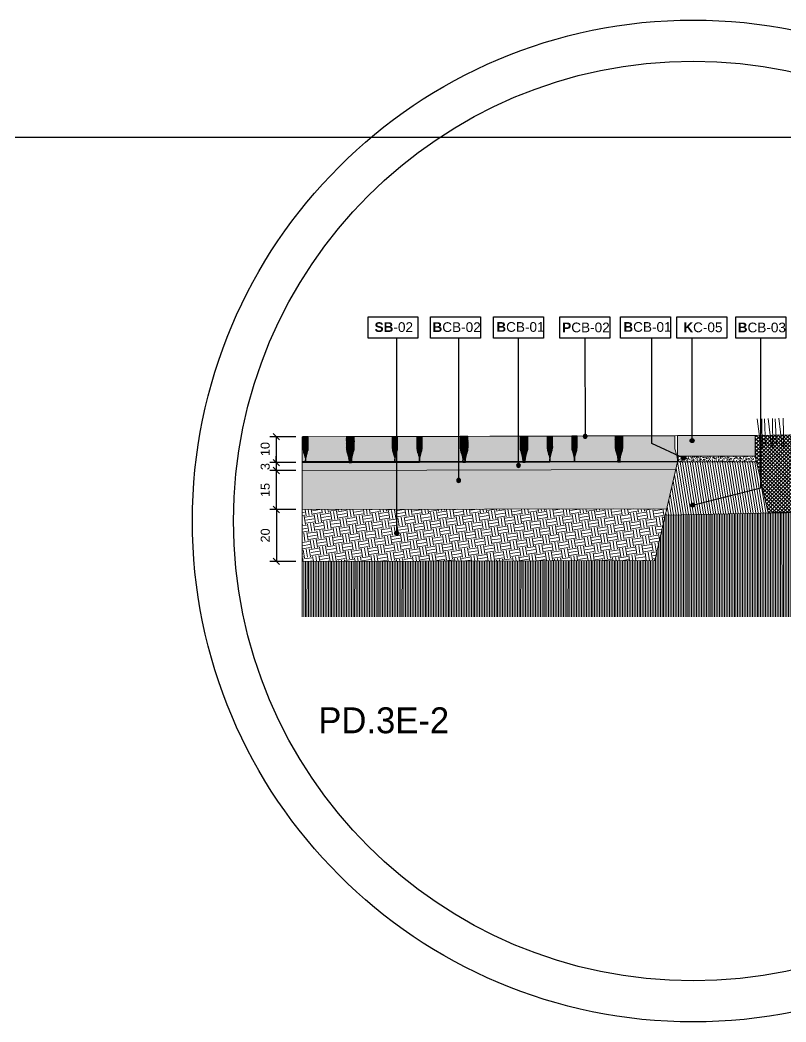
# Model space of a CAD drawing. Header units: metres. Extents: x -325 to 301, y -147 to 149.
# Drawn here: x 46.774 to 49.734, y 80.041 to 83.909 of the extents above; entities that cross this region are included whole.
import ezdxf

# ---------------------------------------------------------------- set-up
doc = ezdxf.new("R2010")
doc.units = ezdxf.units.M
doc.linetypes.add('ACAD_ISO03W100', pattern=[30, 12, -18])
doc.layers.get('Defpoints').update_dxf_attribs({"lineweight": 13})
doc.layers.add('-aux', color=50, linetype='Continuous', plot=False)
doc.layers.add('-AUX-TWQ', color=1, linetype='Continuous', plot=False)
for name, color, linetype, true_color in [('0-TX-1_25', 7, 'Continuous', 0x3f4f7f), ('3-TR-paviment fort', 7, 'Continuous', 0xd1d1d1), ('EIT_3 TR sorra', 7, 'Continuous', 0xd8ceb0)]:
    doc.layers.add(name, color=color, linetype=linetype, true_color=true_color)
for name, color, linetype in [('02-L-Geotextile', 32, 'Continuous'), ('A-KEYPLAN_HATCH', 7, 'Continuous'), ('A_TEXT_2', 7, 'Continuous'), ('EIT_3 TR terra vegetal', 45, 'Continuous')]:
    doc.layers.add(name, color=color, linetype=linetype)
for name, color, linetype, lineweight, true_color in [('03-TR-Paviment_04_Dry Meadow', 7, 'Continuous', 5, 0xd8dd88), ('03-TR-Paviment_05_Open Joint Precast Pavements', 7, 'Continuous', 5, 0xb3b3b3), ('3-TR tot_u', 7, 'Continuous', 5, 0x787878)]:
    doc.layers.add(name, color=color, linetype=linetype, lineweight=lineweight, true_color=true_color)
for name, color, linetype, lineweight in [('1-CM', 7, 'Continuous', 0), ('2-L-secció', 1, 'Continuous', 0), ('3-TR Formigó', 252, 'Continuous', 0), ('3-TR Seleccionat', 44, 'Continuous', 0), ('3-TR Tot-u', 37, 'Continuous', 0)]:
    doc.layers.add(name, color=color, linetype=linetype, lineweight=lineweight)
doc.styles.get("Standard").update_dxf_attribs({"font": 'arial.ttf'})
doc.styles.add('x-llegenda materials$0$ENGRAVERS', font='TT0586M.TTF')
doc.dimstyles.new('ISO-25', dxfattribs={"dimtxt": 0.1, "dimasz": 0.1, "dimexe": 0.1, "dimexo": 0.1, "dimgap": 0.1, "dimtad": 1, "dimdec": 0, "dimlfac": 100, "dimzin": 9, "dimtxsty": 'Standard', "dimblk": 'OBLIQUE', "dimcen": 0.1, "dimadec": 0, "dimazin": 0, "dimtfac": 1, "dimtdec": 0, "dimtmove": 0, "dimatfit": 3, "dimldrblk": 'OBLIQUE', "dimfxl": 1, "dimarcsym": 0})

# ---------------------------------------------------------------- blocks, each defined once
blk = doc.blocks.new('hatch keyplan 2')
at = {"layer": 'A-KEYPLAN_HATCH'}
blk.add_lwpolyline([(0, 0.00548), (0.01287, 0.00548), (0.01287, 0), (0, 0)], close=True, dxfattribs=at)
blk = doc.blocks.new('hatch keyplan')
at = {"layer": 'A-KEYPLAN_HATCH'}
blk.add_blockref('hatch keyplan 2', (1.43058, 0.85215), dxfattribs=at)
blk = doc.blocks.new('B-CB03')
at = {"layer": 'A-KEYPLAN_HATCH'}
blk.add_blockref('hatch keyplan', (-1.43058, -0.85215), dxfattribs=at)
at = {"layer": 'A_TEXT_2', "insert": (-0.0008, 0.00398), "char_height": 0.0025, "attachment_point": 1}
blk.add_mtext_dynamic_manual_height_columns('\\pi0.00128;{\\fArial|b1|i0|c0|p34;B}CB-03', width=0.0145619, gutter_width=0.015, heights=[0], dxfattribs=at)
blk = doc.blocks.new('_Oblique')
at = {"color": 0, "lineweight": -2}
blk.add_line((-0.5, -0.5), (0.5, 0.5), dxfattribs=at)
blk = doc.blocks.new('*D2754')
at = {"layer": '0-TX-1_25', "color": 0, "lineweight": -2, "transparency": 16777216}
for p, q in [((47.8396, 82.3004), (47.7396, 82.3004)), ((47.7646, 82.3004), (47.7646, 82.2004)), ((47.8397, 82.2004), (47.7396, 82.2004))]:
    blk.add_line(p, q, dxfattribs=at)
at = {"layer": 'Defpoints', "color": 0, "transparency": 16777216}
for p in [(47.8646, 82.3004), (47.7646, 82.2004), (47.8647, 82.2004)]:
    blk.add_point(p, dxfattribs=at)
at = {"layer": '0-TX-1_25', "color": 0, "lineweight": -2, "transparency": 16777216, "xscale": 0.025, "yscale": 0.025, "zscale": 0.025}
for p, rotation in [((47.7646, 82.3004), 90), ((47.7646, 82.2004), 270)]:
    blk.add_blockref('_Oblique', p, dxfattribs=dict(at, rotation=rotation))
at = {"layer": '0-TX-1_25', "color": 0, "transparency": 16777216, "insert": (47.7218, 82.2528), "char_height": 0.035, "attachment_point": 5, "rotation": 90}
blk.add_mtext('10', dxfattribs=at)
blk = doc.blocks.new('PCB03')
at = {"layer": 'A-KEYPLAN_HATCH'}
blk.add_blockref('hatch keyplan', (-1.42958, -0.85215), dxfattribs=at)
at = {"layer": 'A_TEXT_2', "insert": (0.0002, 0.00399), "char_height": 0.0025, "attachment_point": 1}
blk.add_mtext_dynamic_manual_height_columns('\\pi0.00139;{\\fArial|b1|i0|c0|p34;P}CB-02', width=0.0145619, gutter_width=0.015, heights=[0], dxfattribs=at)
blk = doc.blocks.new('B-CB01')
at = {"layer": 'A-KEYPLAN_HATCH'}
blk.add_blockref('hatch keyplan', (-1.43058, -0.85215), dxfattribs=at)
at = {"layer": 'A_TEXT_2', "insert": (-0.0008, 0.00411), "char_height": 0.0025, "attachment_point": 1}
blk.add_mtext_dynamic_manual_height_columns('\\pi0.00152;{\\fArial|b1|i0|c0|p34;B}CB-01', width=0.0145619, gutter_width=0.015, heights=[0], dxfattribs=at)
blk = doc.blocks.new('SB-02')
at = {"layer": 'A-KEYPLAN_HATCH'}
blk.add_blockref('hatch keyplan', (-1.43058, -0.85215), dxfattribs=at)
at = {"layer": 'A_TEXT_2', "insert": (-0.0008, 0.00408), "char_height": 0.0025, "attachment_point": 1}
blk.add_mtext_dynamic_manual_height_columns('\\pi0.00249;{\\fArial|b1|i0|c0|p34;SB}-02', width=0.0145619, gutter_width=0.015, heights=[0], dxfattribs=at)
blk = doc.blocks.new('B-CB02')
at = {"layer": 'A-KEYPLAN_HATCH'}
blk.add_blockref('hatch keyplan', (-1.43058, -0.85215), dxfattribs=at)
at = {"layer": 'A_TEXT_2', "insert": (-0.0008, 0.00409), "char_height": 0.0025, "attachment_point": 1}
blk.add_mtext_dynamic_manual_height_columns('\\pi0.00129;{\\fArial|b1|i0|c0|p34;B}CB-02', width=0.0145619, gutter_width=0.015, heights=[0], dxfattribs=at)
blk = doc.blocks.new('*D2751')
at = {"layer": '0-TX-1_25', "color": 0, "lineweight": -2, "transparency": 16777216}
for p, q in [((47.7646, 82.2004), (47.7646, 82.2254)), ((47.8397, 82.2004), (47.7396, 82.2004)), ((47.7646, 82.2004), (47.7646, 82.1702)), ((47.8395, 82.1702), (47.7396, 82.1702)), ((47.7646, 82.1702), (47.7646, 82.1452))]:
    blk.add_line(p, q, dxfattribs=at)
at = {"layer": 'Defpoints', "color": 0, "transparency": 16777216}
for p in [(47.8647, 82.2004), (47.7646, 82.1702), (47.8645, 82.1702)]:
    blk.add_point(p, dxfattribs=at)
at = {"layer": '0-TX-1_25', "color": 0, "lineweight": -2, "transparency": 16777216, "xscale": 0.025, "yscale": 0.025, "zscale": 0.025}
for p, rotation in [((47.7646, 82.2004), 270), ((47.7646, 82.1702), 90)]:
    blk.add_blockref('_Oblique', p, dxfattribs=dict(at, rotation=rotation))
at = {"layer": '0-TX-1_25', "color": 0, "transparency": 16777216, "insert": (47.7218, 82.1853), "char_height": 0.035, "attachment_point": 5, "rotation": 90}
blk.add_mtext('3', dxfattribs=at)
blk = doc.blocks.new('*D2752')
at = {"layer": '0-TX-1_25', "color": 0, "lineweight": -2, "transparency": 16777216}
for p, q in [((47.8396, 82.1702), (47.7396, 82.1702)), ((47.7646, 82.1702), (47.7646, 82.0192)), ((47.8398, 82.0192), (47.7396, 82.0192))]:
    blk.add_line(p, q, dxfattribs=at)
at = {"layer": 'Defpoints', "color": 0, "transparency": 16777216}
for p in [(47.8646, 82.1702), (47.7646, 82.0192), (47.8648, 82.0192)]:
    blk.add_point(p, dxfattribs=at)
at = {"layer": '0-TX-1_25', "color": 0, "lineweight": -2, "transparency": 16777216, "xscale": 0.025, "yscale": 0.025, "zscale": 0.025}
for p, rotation in [((47.7646, 82.1702), 90), ((47.7646, 82.0192), 270)]:
    blk.add_blockref('_Oblique', p, dxfattribs=dict(at, rotation=rotation))
at = {"layer": '0-TX-1_25', "color": 0, "transparency": 16777216, "insert": (47.7218, 82.0947), "char_height": 0.035, "attachment_point": 5, "rotation": 90}
blk.add_mtext('15', dxfattribs=at)
blk = doc.blocks.new('*D2753')
at = {"layer": '0-TX-1_25', "color": 0, "lineweight": -2, "transparency": 16777216}
for p, q in [((47.84, 82.0192), (47.74, 82.0192)), ((47.765, 82.0192), (47.765, 81.8192)), ((47.8402, 81.8192), (47.74, 81.8192))]:
    blk.add_line(p, q, dxfattribs=at)
at = {"layer": 'Defpoints', "color": 0, "transparency": 16777216}
for p in [(47.865, 82.0192), (47.765, 81.8192), (47.8652, 81.8192)]:
    blk.add_point(p, dxfattribs=at)
at = {"layer": '0-TX-1_25', "color": 0, "lineweight": -2, "transparency": 16777216, "xscale": 0.025, "yscale": 0.025, "zscale": 0.025}
for p, rotation in [((47.765, 82.0192), 90), ((47.765, 81.8192), 270)]:
    blk.add_blockref('_Oblique', p, dxfattribs=dict(at, rotation=rotation))
at = {"layer": '0-TX-1_25', "color": 0, "transparency": 16777216, "insert": (47.7221, 81.9192), "char_height": 0.035, "attachment_point": 5, "rotation": 90}
blk.add_mtext('20', dxfattribs=at)
blk = doc.blocks.new('POINT')
at = {"layer": '0-TX-1_25'}
h = blk.add_hatch(dxfattribs=at)
h.set_pattern_fill('ANGLE', color=256)
h.set_pattern_definition([(0, (-83.747, -12.726), (0, 6.985), [5.08, -1.905]), (90, (-83.747, -12.726), (-6.985, 4e-16), [5.08, -1.905])])
edge = h.paths.add_edge_path()
edge.add_arc((0, 0), 0.0075, 0, 360)
h = blk.add_hatch(color=256, dxfattribs=at)
h.dxf.hatch_style = 1
edge = h.paths.add_edge_path()
edge.add_arc((0, 0), 0.0075, 0, 360)
blk.add_circle((0, 0), 0.0075, dxfattribs=at)
blk = doc.blocks.new('K04')
at = {"layer": 'A-KEYPLAN_HATCH'}
blk.add_blockref('hatch keyplan', (-1.42958, -0.85215), dxfattribs=at)
at = {"layer": 'A_TEXT_2', "insert": (0.0002, 0.00402), "char_height": 0.0025, "attachment_point": 1}
blk.add_mtext_dynamic_manual_height_columns('\\pi0.00244;{\\fArial|b1|i0|c0|p34;K}C-05', width=0.0145619, gutter_width=0.015, heights=[0], dxfattribs=at)

msp = doc.modelspace()

# ---------------------------------------------------------------- hatches: boundary and pattern name
at = {"layer": '03-TR-Paviment_05_Open Joint Precast Pavements'}
h = msp.add_hatch(color=256, dxfattribs=at)
h.dxf.hatch_style = 1
edge = h.paths.add_edge_path()
edge.add_line((47.8646, 82.3004), (47.8646, 82.2004))
edge.add_line((47.8646, 82.2004), (47.8779, 82.2004))
edge.add_line((47.8779, 82.2004), (47.8779, 82.2086))
edge.add_arc((47.8295, 82.2085), 0.0484, 0.1363, 16.1353)
edge.add_line((47.876, 82.222), (47.87, 82.2427))
edge.add_arc((47.9249, 82.2586), 0.0571, 180.1363, 196.1353, ccw=False)
edge.add_line((47.8677, 82.2584), (47.8676, 82.2996))
edge.add_line((47.8676, 82.2996), (47.8668, 82.2995))
edge.add_line((47.8668, 82.2995), (47.8668, 82.3004))
edge.add_line((47.8668, 82.3004), (47.8646, 82.3004))
h = msp.add_hatch(color=256, dxfattribs=at)
h.dxf.hatch_style = 1
edge = h.paths.add_edge_path()
edge.add_line((47.8779, 82.2004), (47.8779, 82.2086))
edge.add_arc((47.9263, 82.2087), 0.0484, 164.1373, 180.1363, ccw=False)
edge.add_line((47.8797, 82.222), (47.8856, 82.2427))
edge.add_arc((47.8307, 82.2583), 0.0571, 344.1373, 360.1363)
edge.add_line((47.8878, 82.2585), (47.8877, 82.2996))
edge.add_line((47.8877, 82.2996), (47.8885, 82.2996))
edge.add_line((47.8885, 82.2996), (47.8885, 82.3004))
edge.add_line((47.8885, 82.3004), (48.0343, 82.3008))
edge.add_line((48.0343, 82.3008), (48.0343, 82.3))
edge.add_line((48.0343, 82.3), (48.0351, 82.3))
edge.add_line((48.0351, 82.3), (48.0352, 82.2588))
edge.add_arc((48.0924, 82.259), 0.0571, 180.1363, 196.1353)
edge.add_line((48.0375, 82.2431), (48.0435, 82.2224))
edge.add_arc((47.997, 82.2089), 0.0484, 0.1363, 16.1353, ccw=False)
edge.add_line((48.0454, 82.209), (48.0454, 82.2008))
edge.add_line((48.0454, 82.2008), (47.8779, 82.2004))
h = msp.add_hatch(color=256, dxfattribs=at)
h.dxf.hatch_style = 1
edge = h.paths.add_edge_path()
edge.add_line((48.0554, 82.2008), (48.0554, 82.209))
edge.add_arc((48.1038, 82.2092), 0.0484, 164.1373, 180.1363, ccw=False)
edge.add_line((48.0572, 82.2224), (48.0631, 82.2431))
edge.add_arc((48.0081, 82.2588), 0.0571, 344.1372, 360.1363)
edge.add_line((48.0653, 82.2589), (48.0652, 82.3))
edge.add_line((48.0652, 82.3), (48.066, 82.3))
edge.add_line((48.066, 82.3), (48.066, 82.3009))
edge.add_line((48.066, 82.3009), (48.2118, 82.3012))
edge.add_line((48.2118, 82.3012), (48.2118, 82.3004))
edge.add_line((48.2118, 82.3004), (48.2126, 82.3004))
edge.add_line((48.2126, 82.3004), (48.2127, 82.2592))
edge.add_arc((48.2699, 82.2594), 0.0571, 180.1363, 196.1353)
edge.add_line((48.215, 82.2435), (48.221, 82.2228))
edge.add_arc((48.1745, 82.2093), 0.0484, 0.1363, 16.1353, ccw=False)
edge.add_line((48.2229, 82.2094), (48.2229, 82.2012))
edge.add_line((48.2229, 82.2012), (48.0554, 82.2008))
h = msp.add_hatch(color=256, dxfattribs=at)
h.dxf.hatch_style = 1
edge = h.paths.add_edge_path()
edge.add_line((48.2229, 82.2012), (48.2229, 82.2094))
edge.add_arc((48.2713, 82.2096), 0.0484, 164.1372, 180.1363, ccw=False)
edge.add_line((48.2247, 82.2228), (48.2306, 82.2435))
edge.add_arc((48.1756, 82.2592), 0.0571, 344.1373, 360.1363)
edge.add_line((48.2328, 82.2593), (48.2327, 82.3004))
edge.add_line((48.2327, 82.3004), (48.2335, 82.3004))
edge.add_line((48.2335, 82.3004), (48.2335, 82.3013))
edge.add_line((48.2335, 82.3013), (48.3068, 82.3014))
edge.add_line((48.3068, 82.3014), (48.3068, 82.3006))
edge.add_line((48.3068, 82.3006), (48.3076, 82.3006))
edge.add_line((48.3076, 82.3006), (48.3077, 82.2595))
edge.add_arc((48.3648, 82.2596), 0.0571, 180.1363, 196.1353)
edge.add_line((48.3099, 82.2437), (48.3159, 82.223))
edge.add_arc((48.2694, 82.2095), 0.0484, 0.1363, 16.1353, ccw=False)
edge.add_line((48.3178, 82.2097), (48.3179, 82.2015))
edge.add_line((48.3179, 82.2015), (48.2229, 82.2012))
h = msp.add_hatch(color=256, dxfattribs=at)
h.dxf.hatch_style = 1
edge = h.paths.add_edge_path()
edge.add_line((48.3179, 82.2015), (48.3178, 82.2097))
edge.add_arc((48.3662, 82.2098), 0.0484, 164.1373, 180.1363, ccw=False)
edge.add_line((48.3197, 82.223), (48.3256, 82.2438))
edge.add_arc((48.2706, 82.2594), 0.0571, 344.1373, 360.1363)
edge.add_line((48.3277, 82.2595), (48.3276, 82.3006))
edge.add_line((48.3276, 82.3006), (48.3284, 82.3007))
edge.add_line((48.3284, 82.3007), (48.3284, 82.3015))
edge.add_line((48.3284, 82.3015), (48.4743, 82.3018))
edge.add_line((48.4743, 82.3018), (48.4743, 82.301))
edge.add_line((48.4743, 82.301), (48.4751, 82.301))
edge.add_line((48.4751, 82.301), (48.4752, 82.2599))
edge.add_arc((48.5323, 82.26), 0.0571, 180.1363, 196.1353)
edge.add_line((48.4774, 82.2441), (48.4834, 82.2234))
edge.add_arc((48.4369, 82.2099), 0.0484, 0.1363, 16.1353, ccw=False)
edge.add_line((48.4853, 82.2101), (48.4853, 82.2019))
edge.add_line((48.4853, 82.2019), (48.3179, 82.2015))
h = msp.add_hatch(color=256, dxfattribs=at)
h.dxf.hatch_style = 1
edge = h.paths.add_edge_path()
edge.add_line((48.4953, 82.2019), (48.4953, 82.2101))
edge.add_arc((48.5437, 82.2102), 0.0484, 164.1372, 180.1363, ccw=False)
edge.add_line((48.4972, 82.2234), (48.5031, 82.2442))
edge.add_arc((48.4481, 82.2598), 0.0571, 344.1373, 360.1363)
edge.add_line((48.5052, 82.2599), (48.5051, 82.3011))
edge.add_line((48.5051, 82.3011), (48.5059, 82.3011))
edge.add_line((48.5059, 82.3011), (48.5059, 82.3019))
edge.add_line((48.5059, 82.3019), (48.7055, 82.3024))
edge.add_line((48.7055, 82.3024), (48.7055, 82.3016))
edge.add_line((48.7055, 82.3016), (48.7063, 82.3016))
edge.add_line((48.7063, 82.3016), (48.7064, 82.2604))
edge.add_arc((48.7635, 82.2606), 0.0571, 180.1363, 196.1353)
edge.add_line((48.7087, 82.2447), (48.7147, 82.224))
edge.add_arc((48.6681, 82.2105), 0.0484, 0.1363, 16.1353, ccw=False)
edge.add_line((48.7166, 82.2106), (48.7166, 82.2024))
edge.add_line((48.7166, 82.2024), (48.4953, 82.2019))
h = msp.add_hatch(color=256, dxfattribs=at)
h.dxf.hatch_style = 1
edge = h.paths.add_edge_path()
edge.add_line((48.7266, 82.2024), (48.7266, 82.2106))
edge.add_arc((48.775, 82.2108), 0.0484, 164.1372, 180.1363, ccw=False)
edge.add_line((48.7284, 82.224), (48.7343, 82.2447))
edge.add_arc((48.6793, 82.2604), 0.0571, 344.1373, 360.1363)
edge.add_line((48.7365, 82.2605), (48.7364, 82.3016))
edge.add_line((48.7364, 82.3016), (48.7372, 82.3016))
edge.add_line((48.7372, 82.3016), (48.7372, 82.3025))
edge.add_line((48.7372, 82.3025), (48.8105, 82.3026))
edge.add_line((48.8105, 82.3026), (48.8105, 82.3018))
edge.add_line((48.8105, 82.3018), (48.8113, 82.3018))
edge.add_line((48.8113, 82.3018), (48.8114, 82.2607))
edge.add_arc((48.8685, 82.2608), 0.0571, 180.1363, 196.1353)
edge.add_line((48.8136, 82.2449), (48.8196, 82.2242))
edge.add_arc((48.7731, 82.2108), 0.0484, 0.1363, 16.1353, ccw=False)
edge.add_line((48.8215, 82.2109), (48.8215, 82.2027))
edge.add_line((48.8215, 82.2027), (48.7266, 82.2024))
h = msp.add_hatch(color=256, dxfattribs=at)
h.dxf.hatch_style = 1
edge = h.paths.add_edge_path()
edge.add_line((48.8215, 82.2027), (48.8215, 82.2109))
edge.add_arc((48.8699, 82.211), 0.0484, 164.1372, 180.1363, ccw=False)
edge.add_line((48.8234, 82.2242), (48.8293, 82.245))
edge.add_arc((48.7743, 82.2606), 0.0571, 344.1373, 360.1363)
edge.add_line((48.8314, 82.2607), (48.8313, 82.3018))
edge.add_line((48.8313, 82.3018), (48.8321, 82.3018))
edge.add_line((48.8321, 82.3018), (48.8321, 82.3027))
edge.add_line((48.8321, 82.3027), (48.9054, 82.3029))
edge.add_line((48.9054, 82.3029), (48.9054, 82.302))
edge.add_line((48.9054, 82.302), (48.9062, 82.302))
edge.add_line((48.9062, 82.302), (48.9063, 82.2609))
edge.add_arc((48.9635, 82.261), 0.0571, 180.1363, 196.1353)
edge.add_line((48.9086, 82.2452), (48.9146, 82.2244))
edge.add_arc((48.8681, 82.211), 0.0484, 0.1363, 16.1353, ccw=False)
edge.add_line((48.9165, 82.2111), (48.9165, 82.2029))
edge.add_line((48.9165, 82.2029), (48.8215, 82.2027))
h = msp.add_hatch(color=256, dxfattribs=at)
h.dxf.hatch_style = 1
edge = h.paths.add_edge_path()
edge.add_line((48.9165, 82.2029), (48.9165, 82.2111))
edge.add_arc((48.9649, 82.2112), 0.0484, 164.1373, 180.1363, ccw=False)
edge.add_line((48.9183, 82.2244), (48.9242, 82.2452))
edge.add_arc((48.8693, 82.2608), 0.0571, 344.1373, 360.1363)
edge.add_line((48.9264, 82.2609), (48.9263, 82.3021))
edge.add_line((48.9263, 82.3021), (48.9271, 82.3021))
edge.add_line((48.9271, 82.3021), (48.9271, 82.3029))
edge.add_line((48.9271, 82.3029), (49.0729, 82.3033))
edge.add_line((49.0729, 82.3033), (49.0729, 82.3024))
edge.add_line((49.0729, 82.3024), (49.0737, 82.3024))
edge.add_line((49.0737, 82.3024), (49.0738, 82.2613))
edge.add_arc((49.131, 82.2614), 0.0571, 180.1363, 196.1353)
edge.add_line((49.0761, 82.2456), (49.0821, 82.2248))
edge.add_arc((49.0356, 82.2114), 0.0484, 0.1363, 16.1353, ccw=False)
edge.add_line((49.084, 82.2115), (49.084, 82.2033))
edge.add_line((49.084, 82.2033), (48.9165, 82.2029))
h = msp.add_hatch(color=256, dxfattribs=at)
h.dxf.hatch_style = 1
edge = h.paths.add_edge_path()
edge.add_line((49.093, 82.2034), (49.093, 82.2116))
edge.add_arc((49.1414, 82.2117), 0.0484, 164.1372, 180.1363, ccw=False)
edge.add_line((49.0948, 82.2249), (49.1007, 82.2457))
edge.add_arc((49.0457, 82.2613), 0.0571, 344.1372, 360.1363)
edge.add_line((49.1029, 82.2614), (49.1028, 82.3026))
edge.add_line((49.1028, 82.3026), (49.1036, 82.3026))
edge.add_line((49.1036, 82.3026), (49.1036, 82.3034))
edge.add_line((49.1036, 82.3034), (49.3031, 82.3039))
edge.add_line((49.3031, 82.3039), (49.3031, 82.303))
edge.add_line((49.3031, 82.303), (49.3039, 82.303))
edge.add_line((49.3039, 82.303), (49.304, 82.2619))
edge.add_arc((49.3612, 82.2621), 0.0571, 180.1363, 196.1353)
edge.add_line((49.3063, 82.2462), (49.3123, 82.2254))
edge.add_arc((49.2658, 82.212), 0.0484, 0.1363, 16.1353, ccw=False)
edge.add_line((49.3142, 82.2121), (49.3142, 82.2039))
edge.add_line((49.3142, 82.2039), (49.093, 82.2034))
at = {"layer": '3-TR Formigó'}
h = msp.add_hatch(dxfattribs=at)
h.set_pattern_fill('ANSI31', color=256, scale=0.003, angle=234.1752, style=0)
h.set_pattern_definition([(279.17524, (52.209125, 81.905234), (0.00940313, 0.001518806), [])])
h.paths.add_polyline_path([(49.2675, 81.9979), (49.6647, 82.0062), (49.6195, 82.2039), (49.3146, 82.2037)])
at = {"layer": '3-TR Seleccionat'}
h = msp.add_hatch(dxfattribs=at)
h.set_pattern_fill('ANSI31', color=256, scale=0.002, angle=225, style=0)
h.set_pattern_definition([(270, (441125.6395085, -650754.7612), (-0.00635, -2e-18), [])])
h.paths.add_polyline_path([(49.2274, 81.8227), (47.8646, 81.8192), (47.8646, 81.6052), (50.8648, 81.6052), (50.8646, 82.0314), (50.1396, 82.0162), (49.6647, 82.0062), (49.2675, 81.9979)])
at = {"layer": '3-TR Tot-u'}
h = msp.add_hatch(dxfattribs=at)
h.set_pattern_fill('EARTH', color=256, scale=0.005, angle=-80.8248, style=0)
h.set_pattern_definition([(279.175244, (13.724817, 1.348633), (0.036406452, -0.026281081), [0.03175, -0.03175]), (279.175244, (13.73657, 1.35053), (0.036406452, -0.026281081), [0.03175, -0.03175]), (279.175244, (13.748325, 1.35243), (0.036406452, -0.026281081), [0.03175, -0.03175]), (9.175244, (13.752876, 1.349145), (0.026281081, 0.036406452), [0.03175, -0.03175]), (9.175244, (13.754774, 1.33739), (0.026281081, 0.036406452), [0.03175, -0.03175]), (9.175244, (13.756673, 1.325637), (0.026281081, 0.036406452), [0.03175, -0.03175])])
h.paths.add_polyline_path([(49.2274, 81.8227), (49.2732, 82.0224), (47.8646, 82.0192), (47.8646, 81.8192)])
at = {"layer": '3-TR tot_u'}
h = msp.add_hatch(dxfattribs=at)
h.set_pattern_fill('AR-CONC', color=256, scale=9e-05, angle=90.2664)
h.set_pattern_definition([(140.266414, (-34.105953, 59.279739), (0.0013582613, 0.0164031132), [0.0017145, -0.0188595]), (85.266414, (-34.105953, 59.279739), (-0.0171801815, -0.0032518273), [0.0013716, -0.0150876526]), (190.71786, (-34.10584, 59.281106), (-0.0158219194, 0.0131512858), [0.0014571008, -0.016028122]), (136.450614, (-34.110525, 59.279717), (0.003670327, 0.024414444), [0.00257175, -0.02828925]), (186.901972, (-34.110219, 59.281752), (-0.0223674596, 0.021262598), [0.002185652, -0.024042205]), (81.450565, (-34.110525, 59.279717), (-0.0223674596, 0.021262598), [0.002057397, -0.022631376]), (111.266414, (-34.109392, 59.282009), (0.0091403206, 0.0136879438), [0.0017145, -0.0188595]), (56.266414, (-34.109392, 59.282009), (-0.0166026007, 0.0054850432), [0.0013716, -0.0150876]), (161.71786, (-34.10863, 59.28315), (-0.0074622802, 0.019172987), [0.0014571008, -0.0160280944]), (127.766414, (-34.1059527, 59.2797386), (-0.00761116375, 0.0002425866), [0, -0.01490472, 0, -0.0153162, 0, -0.01514475]), (97.766414, (-34.105953, 59.2797386), (-0.009044117, 0.0059717809), [0, -0.00873252, 0, -0.01456182, 0, -0.00577215]), (57.766414, (-34.105929, 59.274641), (0.0004588393, 0.012205419), [0, -0.005715, 0, -0.0178308, 0, -0.0236601]), (47.766414, (-34.105918, 59.272355), (-0.0023503487, 0.0133208417), [0, -0.0074295, 0, -0.01184148, 0, -0.0168021])])
h.paths.add_polyline_path([(49.3146, 82.2037), (49.3146, 82.2252), (49.6146, 82.2252), (49.6195, 82.2039)])
h = msp.add_hatch(dxfattribs=at)
h.set_pattern_fill('AR-CONC', color=256, scale=0.0002, angle=90.2664)
h.set_pattern_definition([(140.266414, (14.550397, 10.737227), (0.003018359, 0.036451363), [0.00381, -0.04191]), (85.266414, (14.550397, 10.737227), (-0.038178181, -0.007226283), [0.003048, -0.033528117]), (190.71786, (14.55065, 10.740265), (-0.035159821, 0.02922508), [0.003238002, -0.035618049]), (136.450614, (14.540237, 10.73718), (0.008156283, 0.05425432), [0.005715, -0.062865]), (186.90197, (14.540917, 10.7417), (-0.049705466, 0.047250218), [0.004857005, -0.05342712]), (81.450565, (14.540237, 10.73718), (-0.049705466, 0.047250218), [0.004571993, -0.050291946]), (111.266414, (14.542753, 10.742272), (0.020311824, 0.030417653), [0.00381, -0.04191]), (56.266414, (14.542753, 10.742272), (-0.036894668, 0.012188985), [0.003048, -0.033528]), (161.71786, (14.544446, 10.744807), (-0.016582845, 0.042606638), [0.003238002, -0.035617988]), (127.766414, (14.550397, 10.737227), (-0.0169136972, 0.0005390813), [0, -0.0331216, 0, -0.034036, 0, -0.033655]), (97.766414, (14.550397, 10.737227), (-0.020098038, 0.0132706243), [0, -0.0194056, 0, -0.0323596, 0, -0.012827]), (57.766414, (14.55045, 10.725899), (0.0010196429, 0.0271231534), [0, -0.0127, 0, -0.039624, 0, -0.052578]), (47.766414, (14.550473, 10.72082), (-0.005222997, 0.0296018704), [0, -0.01651, 0, -0.0263144, 0, -0.037338])])
h.paths.add_polyline_path([(49.2732, 82.0224), (49.3077, 82.1735), (47.8646, 82.1706), (47.8646, 82.0192)])
at = {"layer": '3-TR-paviment fort'}
h = msp.add_hatch(color=256, dxfattribs=at)
h.dxf.hatch_style = 1
h.paths.add_polyline_path([(49.6146, 82.3052), (49.3146, 82.3052), (49.3146, 82.2252), (49.6146, 82.2252)])
at = {"layer": 'EIT_3 TR sorra'}
h = msp.add_hatch(dxfattribs=at)
h.set_pattern_fill('ANSI36', color=256, scale=0.001075, angle=-0.7037, style=0, double=1)
h.set_pattern_definition([(44.2962793, (18.8009623, 12.0537656), (0.00189146118, 0.00661423862), [0.0085328125, -0.0017065625, 0, -0.0017065625])])
edge = h.paths.add_edge_path()
edge.add_line((47.8779, 82.2004), (47.8779, 82.2086))
edge.add_arc((47.9263, 82.2087), 0.0484, 164.1372, 180.1363, ccw=False)
edge.add_line((47.8797, 82.222), (47.8856, 82.2427))
edge.add_arc((47.8307, 82.2583), 0.0571, 344.1372, 360.1363)
edge.add_line((47.8878, 82.2585), (47.8877, 82.2996))
edge.add_line((47.8877, 82.2996), (47.8676, 82.2996))
edge.add_line((47.8676, 82.2996), (47.8677, 82.2584))
edge.add_arc((47.9249, 82.2586), 0.0571, 180.1363, 196.1353)
edge.add_line((47.87, 82.2427), (47.876, 82.222))
edge.add_arc((47.8295, 82.2085), 0.0484, 0.1363, 16.1353, ccw=False)
edge.add_line((47.8779, 82.2086), (47.8779, 82.2004))
h = msp.add_hatch(dxfattribs=at)
h.set_pattern_fill('ANSI36', color=256, scale=0.001075, angle=-0.7037, style=0, double=1)
h.set_pattern_definition([(44.2962793, (18.895925, 12.0535432), (0.00189146118, 0.00661423862), [0.0085328125, -0.0017065625, 0, -0.0017065625])])
edge = h.paths.add_edge_path()
edge.add_line((48.0454, 82.2008), (48.0554, 82.2008))
edge.add_line((48.0554, 82.2008), (48.0554, 82.209))
edge.add_arc((48.1038, 82.2092), 0.0484, 164.1373, 180.1363, ccw=False)
edge.add_line((48.0572, 82.2224), (48.0631, 82.2431))
edge.add_arc((48.0081, 82.2588), 0.0571, 344.1373, 360.1363)
edge.add_line((48.0653, 82.2589), (48.0652, 82.3))
edge.add_line((48.0652, 82.3), (48.0351, 82.3))
edge.add_line((48.0351, 82.3), (48.0352, 82.2588))
edge.add_arc((48.0924, 82.259), 0.0571, 180.1363, 196.1353)
edge.add_line((48.0375, 82.2431), (48.0435, 82.2224))
edge.add_arc((47.997, 82.2089), 0.0484, 0.1363, 16.1353, ccw=False)
edge.add_line((48.0454, 82.209), (48.0454, 82.2008))
edge.add_line((48.0454, 82.2008), (48.0554, 82.2008))
h = msp.add_hatch(dxfattribs=at)
h.set_pattern_fill('ANSI36', color=256, scale=0.001075, angle=-0.7037, style=0, double=1)
h.set_pattern_definition([(44.2962793, (19.50336, 12.0541847), (0.00189146118, 0.00661423862), [0.0085328125, -0.0017065625, 0, -0.0017065625])])
edge = h.paths.add_edge_path()
edge.add_line((48.2229, 82.2012), (48.2229, 82.2094))
edge.add_arc((48.2713, 82.2095), 0.0484, 164.1372, 180.1363, ccw=False)
edge.add_line((48.2247, 82.2228), (48.2306, 82.2435))
edge.add_arc((48.1756, 82.2592), 0.0571, 344.1373, 360.1363)
edge.add_line((48.2328, 82.2593), (48.2327, 82.3004))
edge.add_line((48.2327, 82.3004), (48.2126, 82.3004))
edge.add_line((48.2126, 82.3004), (48.2127, 82.2592))
edge.add_arc((48.2699, 82.2594), 0.0571, 180.1363, 196.1353)
edge.add_line((48.215, 82.2435), (48.221, 82.2228))
edge.add_arc((48.1745, 82.2093), 0.0484, 0.1363, 16.1353, ccw=False)
edge.add_line((48.2229, 82.2094), (48.2229, 82.2012))
h = msp.add_hatch(dxfattribs=at)
h.set_pattern_fill('ANSI36', color=256, scale=0.001075, angle=-0.7037, style=0, double=1)
h.set_pattern_definition([(44.2962793, (19.2409064, 12.0548124), (0.00189146118, 0.00661423862), [0.0085328125, -0.0017065625, 0, -0.0017065625])])
edge = h.paths.add_edge_path()
edge.add_line((48.3179, 82.2015), (48.3178, 82.2097))
edge.add_arc((48.3662, 82.2098), 0.0484, 164.1372, 180.1363, ccw=False)
edge.add_line((48.3197, 82.223), (48.3256, 82.2438))
edge.add_arc((48.2706, 82.2594), 0.0571, 344.1372, 360.1363)
edge.add_line((48.3277, 82.2595), (48.3276, 82.3006))
edge.add_line((48.3276, 82.3006), (48.3076, 82.3006))
edge.add_line((48.3076, 82.3006), (48.3077, 82.2595))
edge.add_arc((48.3648, 82.2596), 0.0571, 180.1363, 196.1353)
edge.add_line((48.3099, 82.2437), (48.3159, 82.223))
edge.add_arc((48.2694, 82.2095), 0.0484, 0.1363, 16.1353, ccw=False)
edge.add_line((48.3178, 82.2097), (48.3179, 82.2015))
h = msp.add_hatch(dxfattribs=at)
h.set_pattern_fill('ANSI36', color=256, scale=0.001075, angle=-0.7037, style=0, double=1)
h.set_pattern_definition([(44.2962793, (19.3358693, 12.05459), (0.00189146118, 0.00661423862), [0.0085328125, -0.0017065625, 0, -0.0017065625])])
edge = h.paths.add_edge_path()
edge.add_line((48.4853, 82.2019), (48.4953, 82.2019))
edge.add_line((48.4953, 82.2019), (48.4953, 82.2101))
edge.add_arc((48.5437, 82.2102), 0.0484, 164.1373, 180.1363, ccw=False)
edge.add_line((48.4972, 82.2234), (48.5031, 82.2442))
edge.add_arc((48.4481, 82.2598), 0.0571, 344.1373, 360.1363)
edge.add_line((48.5052, 82.2599), (48.5051, 82.3011))
edge.add_line((48.5051, 82.3011), (48.4751, 82.301))
edge.add_line((48.4751, 82.301), (48.4752, 82.2599))
edge.add_arc((48.5323, 82.26), 0.0571, 180.1363, 196.1353)
edge.add_line((48.4774, 82.2441), (48.4834, 82.2234))
edge.add_arc((48.4369, 82.2099), 0.0484, 0.1363, 16.1353, ccw=False)
edge.add_line((48.4853, 82.2101), (48.4853, 82.2019))
edge.add_line((48.4853, 82.2019), (48.4953, 82.2019))
h = msp.add_hatch(dxfattribs=at)
h.set_pattern_fill('ANSI36', color=256, scale=0.001075, angle=-0.7037, style=0, double=1)
h.set_pattern_definition([(44.2962793, (19.1046332, 12.05514), (0.00189146118, 0.00661423862), [0.0085328125, -0.0017065625, 0, -0.0017065625])])
edge = h.paths.add_edge_path()
edge.add_line((48.7166, 82.2024), (48.7266, 82.2024))
edge.add_line((48.7266, 82.2024), (48.7266, 82.2106))
edge.add_arc((48.775, 82.2108), 0.0484, 164.1373, 180.1363, ccw=False)
edge.add_line((48.7284, 82.224), (48.7343, 82.2447))
edge.add_arc((48.6793, 82.2604), 0.0571, 344.1372, 360.1363)
edge.add_line((48.7365, 82.2605), (48.7364, 82.3016))
edge.add_line((48.7364, 82.3016), (48.7063, 82.3016))
edge.add_line((48.7063, 82.3016), (48.7064, 82.2604))
edge.add_arc((48.7635, 82.2606), 0.0571, 180.1363, 196.1353)
edge.add_line((48.7087, 82.2447), (48.7147, 82.224))
edge.add_arc((48.6681, 82.2105), 0.0484, 0.1363, 16.1353, ccw=False)
edge.add_line((48.7166, 82.2106), (48.7166, 82.2024))
edge.add_line((48.7166, 82.2024), (48.7266, 82.2024))
h = msp.add_hatch(dxfattribs=at)
h.set_pattern_fill('ANSI36', color=256, scale=0.001075, angle=-0.7037, style=0, double=1)
h.set_pattern_definition([(44.2962793, (18.9047076, 12.0556084), (0.00189146118, 0.00661423862), [0.0085328125, -0.0017065625, 0, -0.0017065625])])
edge = h.paths.add_edge_path()
edge.add_line((48.8215, 82.2027), (48.8215, 82.2109))
edge.add_arc((48.8699, 82.211), 0.0484, 164.1372, 180.1363, ccw=False)
edge.add_line((48.8234, 82.2242), (48.8293, 82.245))
edge.add_arc((48.7743, 82.2606), 0.0571, 344.1372, 360.1363)
edge.add_line((48.8314, 82.2607), (48.8313, 82.3018))
edge.add_line((48.8313, 82.3018), (48.8113, 82.3018))
edge.add_line((48.8113, 82.3018), (48.8114, 82.2607))
edge.add_arc((48.8685, 82.2608), 0.0571, 180.1363, 196.1353)
edge.add_line((48.8136, 82.2449), (48.8196, 82.2242))
edge.add_arc((48.7731, 82.2107), 0.0484, 0.1363, 16.1353, ccw=False)
edge.add_line((48.8215, 82.2109), (48.8215, 82.2027))
h = msp.add_hatch(dxfattribs=at)
h.set_pattern_fill('ANSI36', color=256, scale=0.001075, angle=-0.7037, style=0, double=1)
h.set_pattern_definition([(44.2962793, (18.642254, 12.056236), (0.00189146118, 0.00661423862), [0.0085328125, -0.0017065625, 0, -0.0017065625])])
edge = h.paths.add_edge_path()
edge.add_line((48.9165, 82.2029), (48.9165, 82.2111))
edge.add_arc((48.9649, 82.2112), 0.0484, 164.1372, 180.1363, ccw=False)
edge.add_line((48.9183, 82.2244), (48.9242, 82.2452))
edge.add_arc((48.8693, 82.2608), 0.0571, 344.1372, 360.1363)
edge.add_line((48.9264, 82.2609), (48.9263, 82.3021))
edge.add_line((48.9263, 82.3021), (48.9062, 82.302))
edge.add_line((48.9062, 82.302), (48.9063, 82.2609))
edge.add_arc((48.9635, 82.261), 0.0571, 180.1363, 196.1353)
edge.add_line((48.9086, 82.2452), (48.9146, 82.2244))
edge.add_arc((48.8681, 82.211), 0.0484, 0.1363, 16.1353, ccw=False)
edge.add_line((48.9165, 82.2111), (48.9165, 82.2029))
h = msp.add_hatch(dxfattribs=at)
h.set_pattern_fill('ANSI36', color=256, scale=0.001075, angle=-0.7037, style=0, double=1)
h.set_pattern_definition([(44.2962793, (18.737217, 12.056007), (0.00189146118, 0.00661423862), [0.0085328125, -0.0017065625, 0, -0.0017065625])])
edge = h.paths.add_edge_path()
edge.add_line((49.084, 82.2033), (49.093, 82.2033))
edge.add_line((49.093, 82.2033), (49.093, 82.2115))
edge.add_arc((49.1424, 82.2116), 0.0494, 164.0664, 180.0654, ccw=False)
edge.add_line((49.0949, 82.2251), (49.1008, 82.2459))
edge.add_arc((49.0457, 82.2613), 0.0572, 344.3446, 360.0537)
edge.add_line((49.1029, 82.2614), (49.1028, 82.3025))
edge.add_line((49.1028, 82.3025), (49.0737, 82.3024))
edge.add_line((49.0737, 82.3024), (49.0738, 82.2613))
edge.add_arc((49.131, 82.2614), 0.0571, 180.1363, 196.1353)
edge.add_line((49.0761, 82.2455), (49.0821, 82.2248))
edge.add_arc((49.0356, 82.2114), 0.0484, 0.1363, 16.1353, ccw=False)
edge.add_line((49.084, 82.2115), (49.084, 82.2033))
edge.add_line((49.084, 82.2033), (49.094, 82.2033))
h = msp.add_hatch(dxfattribs=at)
h.set_pattern_fill('ANSI36', color=256, scale=0.001075, angle=-0.7037, style=0, double=1)
h.set_pattern_definition([(62.572322, (71.8248252, 330.3890562), (-0.000278145463, 0.00687374811), [0.0085328125, -0.0017065625, 0, -0.0017065625])])
h.paths.add_polyline_path([(49.3077, 82.1734), (49.3142, 82.202), (49.3142, 82.2038), (47.8646, 82.2004), (47.8646, 82.1702)])
at = {"layer": 'EIT_3 TR terra vegetal'}
h = msp.add_hatch(dxfattribs=at)
h.set_pattern_fill('_USER', color=256, scale=0.01, angle=46.2, style=0, double=1, pattern_type=0)
h.set_pattern_definition([(46.2, (323214.361664, 4602151.107707), (-0.007217602280984, 0.006921431738704), []), (136.2, (323214.361664, 4602151.107707), (-0.006921431738704, -0.007217602280984), [])])
h.paths.add_polyline_path([(50.8646, 82.0314), (50.8644, 82.3314), (49.6146, 82.3052), (49.6146, 82.2252), (49.6647, 82.0062), (50.0844, 82.015)])

# ---------------------------------------------------------------- linework, layer by layer
at = {"layer": '-aux'}
msp.add_lwpolyline([(12.2345, 83.4567), (142.2345, 83.4567)], dxfattribs=at)
for points in [[(47.8779, 82.2004), (47.8779, 82.2004), (47.8779, 82.2086, -0.069923), (47.8797, 82.222), (47.8856, 82.2427, 0.069923), (47.8878, 82.2585), (47.8877, 82.2996), (47.8676, 82.2996), (47.8677, 82.2584, 0.069923), (47.87, 82.2427), (47.876, 82.222, -0.069923), (47.8779, 82.2086), (47.8779, 82.2004), (47.8779, 82.2004)], [(48.0454, 82.2008), (48.0554, 82.2008), (48.0554, 82.209, -0.069923), (48.0572, 82.2224), (48.0631, 82.2431, 0.069923), (48.0653, 82.2589), (48.0652, 82.3), (48.0351, 82.3), (48.0352, 82.2588, 0.069923), (48.0375, 82.2431), (48.0435, 82.2224, -0.069923), (48.0454, 82.209), (48.0454, 82.2008), (48.0554, 82.2008)], [(48.2229, 82.2012), (48.2229, 82.2012), (48.2229, 82.2094, -0.069923), (48.2247, 82.2228), (48.2306, 82.2435, 0.069923), (48.2328, 82.2593), (48.2327, 82.3004), (48.2126, 82.3004), (48.2127, 82.2592, 0.069923), (48.215, 82.2435), (48.221, 82.2228, -0.069923), (48.2229, 82.2094), (48.2229, 82.2012), (48.2229, 82.2012)], [(48.3179, 82.2015), (48.3179, 82.2015), (48.3178, 82.2097, -0.069923), (48.3197, 82.223), (48.3256, 82.2438, 0.069923), (48.3277, 82.2595), (48.3276, 82.3006), (48.3076, 82.3006), (48.3077, 82.2595, 0.069923), (48.3099, 82.2437), (48.3159, 82.223, -0.069923), (48.3178, 82.2097), (48.3179, 82.2015), (48.3179, 82.2015)], [(48.4853, 82.2019), (48.4953, 82.2019), (48.4953, 82.2101, -0.069923), (48.4972, 82.2234), (48.5031, 82.2442, 0.069923), (48.5052, 82.2599), (48.5051, 82.3011), (48.4751, 82.301), (48.4752, 82.2599, 0.069923), (48.4774, 82.2441), (48.4834, 82.2234, -0.069923), (48.4853, 82.2101), (48.4853, 82.2019), (48.4953, 82.2019)], [(48.7166, 82.2024), (48.7266, 82.2024), (48.7266, 82.2106, -0.069923), (48.7284, 82.224), (48.7343, 82.2447, 0.069923), (48.7365, 82.2605), (48.7364, 82.3016), (48.7063, 82.3016), (48.7064, 82.2604, 0.069923), (48.7087, 82.2447), (48.7147, 82.224, -0.069923), (48.7166, 82.2106), (48.7166, 82.2024), (48.7266, 82.2024)], [(48.8215, 82.2027), (48.8215, 82.2027), (48.8215, 82.2109, -0.069923), (48.8234, 82.2242), (48.8293, 82.245, 0.069923), (48.8314, 82.2607), (48.8313, 82.3018), (48.8113, 82.3018), (48.8114, 82.2607, 0.069923), (48.8136, 82.2449), (48.8196, 82.2242, -0.069923), (48.8215, 82.2109), (48.8215, 82.2027), (48.8215, 82.2027)], [(48.9165, 82.2029), (48.9165, 82.2029), (48.9165, 82.2111, -0.069923), (48.9183, 82.2244), (48.9242, 82.2452, 0.069923), (48.9264, 82.2609), (48.9263, 82.3021), (48.9062, 82.302), (48.9063, 82.2609, 0.069923), (48.9086, 82.2452), (48.9146, 82.2244, -0.069923), (48.9165, 82.2111), (48.9165, 82.2029), (48.9165, 82.2029)], [(49.084, 82.2033), (49.093, 82.2033), (49.093, 82.2115, -0.069923), (49.0949, 82.2251), (49.1008, 82.2459, 0.068652), (49.1029, 82.2614), (49.1028, 82.3025), (49.0737, 82.3024), (49.0738, 82.2613, 0.069923), (49.0761, 82.2455), (49.0821, 82.2248, -0.069923), (49.084, 82.2115), (49.084, 82.2033), (49.094, 82.2033)], [(48.0552, 82.2135, -0.023059), (48.0554, 82.209), (48.0554, 82.2008), (48.0554, 82.2008)]]:
    msp.add_lwpolyline(points, format="xyb", dxfattribs=at)
at = {"layer": '-AUX-TWQ'}
for radius in [1.9345, 1.7757]:
    msp.add_circle((49.3749, 81.975), radius, dxfattribs=at)
at = {"layer": '0-TX-1_25'}
for points in [[(48.2298, 81.9276), (48.2298, 82.6813)], [(48.4692, 82.1317), (48.4692, 82.6813)], [(48.7003, 82.1897), (48.7003, 82.6813)], [(48.957, 82.6813), (48.9579, 82.302)], [(49.338, 82.2179), (49.2159, 82.2748), (49.2159, 82.6813)], [(49.3709, 82.2853), (49.3709, 82.6813)], [(49.3723, 82.0364), (49.6366, 82.1024), (49.6366, 82.6813)]]:
    msp.add_lwpolyline(points, dxfattribs=at)
at = {"layer": '02-L-Geotextile', "linetype": 'ACAD_ISO03W100', "ltscale": 0.002, "const_width": 0.005}
msp.add_lwpolyline([(49.6647, 82.0062), (50.8646, 82.0314)], dxfattribs=at)
at = {"layer": '03-TR-Paviment_04_Dry Meadow'}
for p, q in [((49.6226, 82.3693), (49.6361, 82.2622)), ((49.6399, 82.3694), (49.6416, 82.2542)), ((49.6643, 82.3704), (49.6777, 82.2633)), ((49.6815, 82.3705), (49.6833, 82.2553)), ((49.6924, 82.3701), (49.6964, 82.2732)), ((49.7059, 82.3715), (49.7194, 82.2644)), ((49.7232, 82.3716), (49.7249, 82.2564)), ((49.6507, 82.369), (49.6548, 82.2721))]:
    msp.add_line(p, q, dxfattribs=at)
at = {"layer": '1-CM'}
for p, q in [((49.6146, 82.3052), (50.8644, 82.3314)), ((49.2675, 81.9979), (50.8646, 82.0314))]:
    msp.add_line(p, q, dxfattribs=at)
for points in [[(47.8646, 82.2052), (49.3146, 82.2052), (49.3146, 82.3052), (47.8646, 82.3004)], [(49.3146, 82.2237), (49.3146, 82.2037)], [(49.6146, 82.2252), (49.6647, 82.0062)], [(49.2274, 81.8227), (49.3146, 82.2037)], [(49.3147, 82.2039), (49.6195, 82.2039)], [(49.3077, 82.1735), (47.8646, 82.1702)], [(49.2732, 82.0224), (47.8646, 82.0192)], [(49.2274, 81.8227), (47.8646, 81.8192)]]:
    msp.add_lwpolyline(points, dxfattribs=at)
msp.add_lwpolyline([(47.8646, 82.3004), (47.8668, 82.3004), (47.8668, 82.2995), (47.8676, 82.2996), (47.8677, 82.2584, 0.069923), (47.87, 82.2427), (47.876, 82.222, -0.069923), (47.8779, 82.2086), (47.8779, 82.2004), (47.8646, 82.2004)], format="xyb", dxfattribs=at)
for points in [[(47.8779, 82.2004), (47.8779, 82.2086, -0.069923), (47.8797, 82.222), (47.8856, 82.2427, 0.069923), (47.8878, 82.2585), (47.8877, 82.2996), (47.8885, 82.2996), (47.8885, 82.3004), (48.0343, 82.3008), (48.0343, 82.3), (48.0351, 82.3), (48.0352, 82.2588, 0.069923), (48.0375, 82.2431), (48.0435, 82.2224, -0.069923), (48.0454, 82.209), (48.0454, 82.2008)], [(48.0554, 82.2008), (48.0554, 82.209, -0.069923), (48.0572, 82.2224), (48.0631, 82.2431, 0.069923), (48.0653, 82.2589), (48.0652, 82.3), (48.066, 82.3), (48.066, 82.3009), (48.2118, 82.3012), (48.2118, 82.3004), (48.2126, 82.3004), (48.2127, 82.2592, 0.069923), (48.215, 82.2435), (48.221, 82.2228, -0.069923), (48.2229, 82.2094), (48.2229, 82.2012)], [(48.2229, 82.2012), (48.2229, 82.2094, -0.069923), (48.2247, 82.2228), (48.2306, 82.2435, 0.069923), (48.2328, 82.2593), (48.2327, 82.3004), (48.2335, 82.3004), (48.2335, 82.3013), (48.3068, 82.3014), (48.3068, 82.3006), (48.3076, 82.3006), (48.3077, 82.2595, 0.069923), (48.3099, 82.2437), (48.3159, 82.223, -0.069923), (48.3178, 82.2097), (48.3179, 82.2015)], [(48.3179, 82.2015), (48.3178, 82.2097, -0.069923), (48.3197, 82.223), (48.3256, 82.2438, 0.069923), (48.3277, 82.2595), (48.3276, 82.3006), (48.3284, 82.3007), (48.3284, 82.3015), (48.4743, 82.3018), (48.4743, 82.301), (48.4751, 82.301), (48.4752, 82.2599, 0.069923), (48.4774, 82.2441), (48.4834, 82.2234, -0.069923), (48.4853, 82.2101), (48.4853, 82.2019)], [(48.4953, 82.2019), (48.4953, 82.2101, -0.069923), (48.4972, 82.2234), (48.5031, 82.2442, 0.069923), (48.5052, 82.2599), (48.5051, 82.3011), (48.5059, 82.3011), (48.5059, 82.3019), (48.7055, 82.3024), (48.7055, 82.3016), (48.7063, 82.3016), (48.7064, 82.2604, 0.069923), (48.7087, 82.2447), (48.7147, 82.224, -0.069923), (48.7166, 82.2106), (48.7166, 82.2024)], [(48.7266, 82.2024), (48.7266, 82.2106, -0.069923), (48.7284, 82.224), (48.7343, 82.2447, 0.069923), (48.7365, 82.2605), (48.7364, 82.3016), (48.7372, 82.3016), (48.7372, 82.3025), (48.8105, 82.3026), (48.8105, 82.3018), (48.8113, 82.3018), (48.8114, 82.2607, 0.069923), (48.8136, 82.2449), (48.8196, 82.2242, -0.069923), (48.8215, 82.2109), (48.8215, 82.2027)], [(48.8215, 82.2027), (48.8215, 82.2109, -0.069923), (48.8234, 82.2242), (48.8293, 82.245, 0.069923), (48.8314, 82.2607), (48.8313, 82.3018), (48.8321, 82.3018), (48.8321, 82.3027), (48.9054, 82.3029), (48.9054, 82.302), (48.9062, 82.302), (48.9063, 82.2609, 0.069923), (48.9086, 82.2452), (48.9146, 82.2244, -0.069923), (48.9165, 82.2111), (48.9165, 82.2029)], [(48.9165, 82.2029), (48.9165, 82.2111, -0.069923), (48.9183, 82.2244), (48.9242, 82.2452, 0.069923), (48.9264, 82.2609), (48.9263, 82.3021), (48.9271, 82.3021), (48.9271, 82.3029), (49.0729, 82.3033), (49.0729, 82.3024), (49.0737, 82.3024), (49.0738, 82.2613, 0.069923), (49.0761, 82.2456), (49.0821, 82.2248, -0.069923), (49.084, 82.2115), (49.084, 82.2033)], [(49.093, 82.2034), (49.093, 82.2116, -0.069923), (49.0948, 82.2249), (49.1007, 82.2457, 0.069923), (49.1029, 82.2614), (49.1028, 82.3026), (49.1036, 82.3026), (49.1036, 82.3034), (49.3031, 82.3039), (49.3031, 82.303), (49.3039, 82.303), (49.304, 82.2619, 0.069923), (49.3063, 82.2462), (49.3123, 82.2254, -0.069923), (49.3142, 82.2121), (49.3142, 82.2039)]]:
    msp.add_lwpolyline(points, format="xyb", close=True, dxfattribs=at)
msp.add_lwpolyline([(49.3146, 82.2252), (49.6146, 82.2252), (49.6146, 82.3052), (49.3146, 82.3052)], close=True, dxfattribs=at)
at = {"layer": '2-L-secció'}
msp.add_line((47.8646, 81.6052), (47.8646, 82.3004), dxfattribs=at)

# ---------------------------------------------------------------- block references
at = {"layer": '0-TX-1_25', "xscale": 15, "yscale": 15, "zscale": 15}
for name, p in [('SB-02', (48.1189, 82.6813)), ('B-CB02', (48.3607, 82.681)), ('B-CB01', (48.6038, 82.6813)), ('PCB03', (48.8454, 82.6813)), ('B-CB01', (49.0945, 82.6813)), ('B-CB03', (49.54, 82.6813))]:
    msp.add_blockref(name, p, dxfattribs=at)
at = {"layer": '0-TX-1_25', "xscale": -1}
for p in [(48.9579, 82.302), (48.7003, 82.1897), (48.4692, 82.1317)]:
    msp.add_blockref('POINT', p, dxfattribs=at)
at = {"layer": '0-TX-1_25'}
for p in [(49.3709, 82.2853), (49.338, 82.2179), (49.3723, 82.0364), (48.2298, 81.9276)]:
    msp.add_blockref('POINT', p, dxfattribs=at)
at = {"layer": 'A-KEYPLAN_HATCH', "xscale": 14.99999999999007, "yscale": 14.99999999999007, "zscale": 14.99999999999007}
msp.add_blockref('K04', (49.2974, 82.6813), dxfattribs=at)

# ---------------------------------------------------------------- texts
at = {"layer": '-aux', "insert": (47.9269, 81.2554), "char_height": 0.1, "width": 19.210099, "attachment_point": 1, "style": 'x-llegenda materials$0$ENGRAVERS'}
msp.add_mtext('PD.3E-2', dxfattribs=at)

# ---------------------------------------------------------------- dimensions: what is measured, and where the dimension line sits
at = {"layer": '0-TX-1_25'}
for base, p1, p2, picture, middle in [((47.7646, 82.2004), (47.8646, 82.3004), (47.8647, 82.2004), '*D2754', (47.7646, 82.2528)), ((47.7646, 82.1702), (47.8647, 82.2004), (47.8645, 82.1702), '*D2751', (47.7646, 82.1853)), ((47.7646, 82.0192), (47.8646, 82.1702), (47.8648, 82.0192), '*D2752', (47.7646, 82.0947)), ((47.765, 81.8192), (47.865, 82.0192), (47.8652, 81.8192), '*D2753', (47.765, 81.9192))]:
    dim = msp.add_linear_dim(base=base, p1=p1, p2=p2, angle=90, dimstyle='ISO-25', override={"dimtxt": 0.035, "dimasz": 0.025, "dimexe": 0.025, "dimexo": 0.025, "dimgap": 0.025, "dimblk1": 'Oblique', "dimblk2": 'Oblique', "dimsah": 1, "dimfxl": 0.1, "dimfxlon": 1, "dimarcsym": 1}, dxfattribs=at)
    dim.commit()
    dim.dimension.update_dxf_attribs({"geometry": picture, "text_midpoint": middle, "dimtype": 160})

doc.saveas('drawing.dxf')
